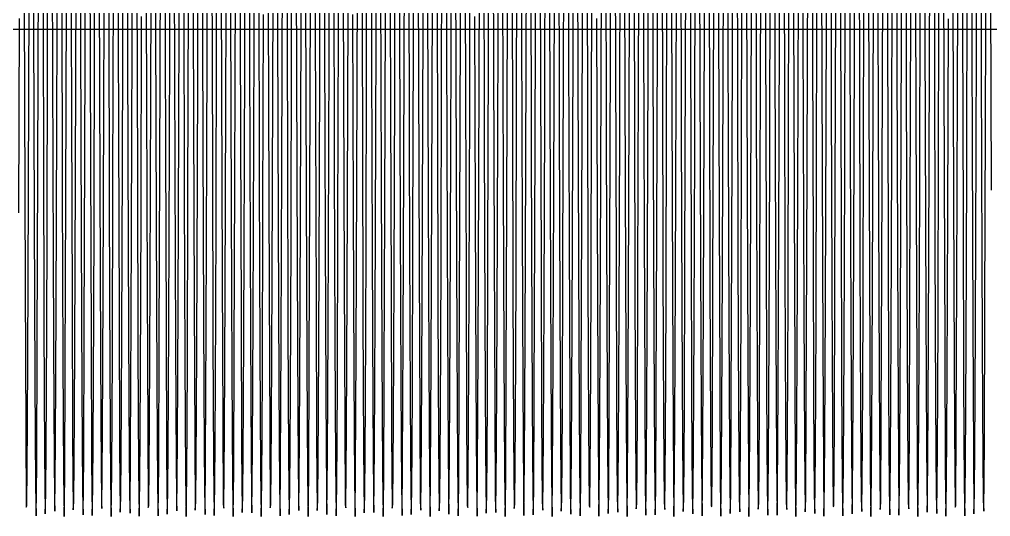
# Model space of a CAD drawing. Header units: metres. Extents: x 5 to 509, y -1 to 159.
# Drawn here: x 244.07 to 260, y 121 to 129.16 of the extents above; entities that cross this region are included whole.
import ezdxf

# ---------------------------------------------------------------- set-up
doc = ezdxf.new("R2010")
doc.units = ezdxf.units.M
doc.layers.add('BASE', color=8, linetype='Continuous')
doc.layers.add('WAVE', color=7, linetype='Continuous')

msp = doc.modelspace()

# ---------------------------------------------------------------- linework, layer by layer
at = {"layer": 'BASE'}
msp.add_line((29, 129), (501, 129), dxfattribs=at)
at = {"layer": 'WAVE'}
for points in [[(244.297, 132.245), (244.307, 129.074), (244.317, 125.891), (244.327, 123.219), (244.337, 121.498), (244.347, 121.012), (244.357, 121.839), (244.367, 123.844), (244.377, 126.698), (244.387, 129.93)], [(246.298, 132.215), (246.308, 129.041), (246.318, 125.861), (246.328, 123.196), (246.338, 121.487), (246.348, 121.013), (246.358, 121.854), (246.368, 123.869), (246.378, 126.729), (246.388, 129.963)], [(248.298, 132.185), (248.308, 129.009), (248.318, 125.831), (248.328, 123.174), (248.338, 121.476), (248.348, 121.015), (248.358, 121.868), (248.368, 123.895), (248.378, 126.761), (248.388, 129.995)], [(251.228, 129.964), (251.238, 126.731), (251.248, 123.87), (251.258, 121.854), (251.268, 121.013), (251.278, 121.487), (251.288, 123.196), (251.298, 125.86), (251.308, 129.04), (251.318, 132.214)], [(253.228, 129.932), (253.238, 126.699), (253.248, 123.845), (253.258, 121.84), (253.268, 121.012), (253.278, 121.498), (253.288, 123.218), (253.298, 125.89), (253.308, 129.073), (253.318, 132.244)], [(255.228, 129.899), (255.238, 126.668), (255.248, 123.82), (255.258, 121.825), (255.268, 121.01), (255.278, 121.509), (255.288, 123.241), (255.298, 125.92), (255.308, 129.106), (255.318, 132.274)], [(255.528, 132.307), (255.538, 129.142), (255.548, 125.953), (255.558, 123.266), (255.568, 121.522), (255.578, 121.008), (255.588, 121.809), (255.598, 123.793), (255.608, 126.633), (255.618, 129.863)], [(257.228, 129.867), (257.238, 126.637), (257.248, 123.796), (257.258, 121.811), (257.268, 121.008), (257.278, 121.521), (257.288, 123.264), (257.298, 125.95), (257.308, 129.138), (257.318, 132.304)], [(257.528, 132.277), (257.538, 129.109), (257.548, 125.923), (257.558, 123.243), (257.568, 121.511), (257.578, 121.01), (257.588, 121.823), (257.598, 123.818), (257.608, 126.664), (257.618, 129.895)], [(259.528, 132.248), (259.538, 129.077), (259.548, 125.893), (259.558, 123.221), (259.568, 121.499), (259.578, 121.011), (259.588, 121.838), (259.598, 123.843), (259.608, 126.696), (259.618, 129.928)], [(245.228, 130.061), (245.238, 126.825), (245.248, 123.946), (245.258, 121.899), (245.268, 121.02), (245.278, 121.453), (245.288, 123.129), (245.298, 125.77), (245.308, 128.942), (245.318, 132.124)], [(247.228, 130.029), (247.238, 126.793), (247.248, 123.921), (247.258, 121.884), (247.268, 121.017), (247.278, 121.464), (247.288, 123.151), (247.298, 125.8), (247.308, 128.975), (247.318, 132.154)], [(249.228, 129.996), (249.238, 126.762), (249.248, 123.896), (249.258, 121.869), (249.268, 121.015), (249.278, 121.475), (249.288, 123.173), (249.298, 125.83), (249.308, 129.008), (249.318, 132.184)], [(250.298, 132.155), (250.308, 128.976), (250.318, 125.801), (250.328, 123.152), (250.338, 121.465), (250.348, 121.017), (250.358, 121.883), (250.368, 123.92), (250.378, 126.792), (250.388, 130.028)], [(252.298, 132.125), (252.308, 128.943), (252.318, 125.771), (252.328, 123.129), (252.338, 121.454), (252.348, 121.02), (252.358, 121.898), (252.368, 123.945), (252.378, 126.824), (252.388, 130.06)], [(254.298, 132.095), (254.308, 128.911), (254.318, 125.741), (254.328, 123.107), (254.338, 121.443), (254.348, 121.022), (254.358, 121.913), (254.368, 123.97), (254.378, 126.855), (254.388, 130.092)], [(254.458, 130.161), (254.468, 126.922), (254.478, 124.024), (254.488, 121.946), (254.498, 121.027), (254.508, 121.421), (254.518, 123.061), (254.528, 125.678), (254.538, 128.842), (254.548, 132.031)], [(256.298, 132.065), (256.308, 128.878), (256.318, 125.711), (256.328, 123.085), (256.338, 121.432), (256.348, 121.024), (256.358, 121.928), (256.368, 123.996), (256.378, 126.886), (256.388, 130.125)], [(256.458, 130.129), (256.468, 126.89), (256.478, 123.999), (256.488, 121.93), (256.498, 121.025), (256.508, 121.431), (256.518, 123.083), (256.528, 125.708), (256.538, 128.874), (256.548, 132.062)], [(258.298, 132.035), (258.308, 128.845), (258.318, 125.681), (258.328, 123.063), (258.338, 121.422), (258.348, 121.027), (258.358, 121.944), (258.368, 124.021), (258.378, 126.918), (258.388, 130.157)], [(258.458, 130.096), (258.468, 126.859), (258.478, 123.973), (258.488, 121.915), (258.498, 121.022), (258.508, 121.442), (258.518, 123.105), (258.528, 125.738), (258.538, 128.907), (258.548, 132.092)], [(244.457, 130.322), (244.467, 127.08), (244.477, 124.153), (244.487, 122.024), (244.497, 121.043), (244.507, 121.37), (244.517, 122.953), (244.527, 125.53), (244.537, 128.678), (244.547, 131.88)], [(245.068, 132.002), (245.078, 128.81), (245.088, 125.649), (245.098, 123.04), (245.108, 121.411), (245.118, 121.03), (245.128, 121.96), (245.138, 124.049), (245.148, 126.952), (245.158, 130.192)], [(246.458, 130.29), (246.468, 127.048), (246.478, 124.127), (246.488, 122.008), (246.498, 121.039), (246.508, 121.38), (246.518, 122.974), (246.528, 125.56), (246.538, 128.711), (246.548, 131.91)], [(247.068, 131.972), (247.078, 128.778), (247.088, 125.62), (247.098, 123.018), (247.108, 121.4), (247.118, 121.033), (247.128, 121.976), (247.138, 124.075), (247.148, 126.984), (247.158, 130.224)], [(248.458, 130.258), (248.468, 127.016), (248.478, 124.102), (248.488, 121.992), (248.498, 121.036), (248.508, 121.39), (248.518, 122.996), (248.528, 125.589), (248.538, 128.744), (248.548, 131.94)], [(249.068, 131.942), (249.078, 128.745), (249.088, 125.59), (249.098, 122.996), (249.108, 121.39), (249.118, 121.036), (249.128, 121.992), (249.138, 124.101), (249.148, 127.015), (249.158, 130.257)], [(250.458, 130.225), (250.468, 126.985), (250.478, 124.076), (250.488, 121.977), (250.498, 121.033), (250.508, 121.4), (250.518, 123.017), (250.528, 125.619), (250.538, 128.776), (250.548, 131.971)], [(251.068, 131.911), (251.078, 128.712), (251.088, 125.561), (251.098, 122.975), (251.108, 121.38), (251.118, 121.039), (251.128, 122.008), (251.138, 124.126), (251.148, 127.047), (251.158, 130.289)], [(252.458, 130.193), (252.468, 126.953), (252.478, 124.05), (252.488, 121.961), (252.498, 121.03), (252.508, 121.41), (252.518, 123.039), (252.528, 125.648), (252.538, 128.809), (252.548, 132.001)], [(253.068, 131.881), (253.078, 128.68), (253.088, 125.531), (253.098, 122.953), (253.108, 121.37), (253.118, 121.042), (253.128, 122.024), (253.138, 124.152), (253.148, 127.079), (253.158, 130.321)], [(259.688, 130.325), (259.698, 127.082), (259.708, 124.155), (259.718, 122.025), (259.728, 121.043), (259.738, 121.369), (259.748, 122.951), (259.758, 125.528), (259.768, 128.676), (259.778, 131.877)], [(245.838, 131.756), (245.848, 128.547), (245.858, 125.412), (245.868, 122.867), (245.878, 121.331), (245.888, 121.057), (245.898, 122.09), (245.908, 124.259), (245.918, 127.208), (245.928, 130.452)], [(247.838, 131.725), (247.848, 128.514), (247.858, 125.382), (247.868, 122.846), (247.878, 121.322), (247.888, 121.061), (247.898, 122.106), (247.908, 124.285), (247.918, 127.24), (247.928, 130.484)], [(249.688, 130.486), (249.698, 127.241), (249.708, 124.286), (249.718, 122.107), (249.728, 121.061), (249.738, 121.322), (249.748, 122.845), (249.758, 125.381), (249.768, 128.513), (249.778, 131.724)], [(251.688, 130.453), (251.698, 127.209), (251.708, 124.26), (251.718, 122.09), (251.728, 121.057), (251.738, 121.331), (251.748, 122.866), (251.758, 125.411), (251.768, 128.545), (251.778, 131.755)], [(253.688, 130.421), (253.698, 127.178), (253.708, 124.234), (253.718, 122.074), (253.728, 121.053), (253.738, 121.34), (253.748, 122.887), (253.758, 125.44), (253.768, 128.578), (253.778, 131.786)], [(255.068, 131.85), (255.078, 128.647), (255.088, 125.502), (255.098, 122.932), (255.108, 121.361), (255.118, 121.046), (255.128, 122.04), (255.138, 124.178), (255.148, 127.11), (255.158, 130.353)], [(255.688, 130.389), (255.698, 127.146), (255.708, 124.207), (255.718, 122.058), (255.728, 121.05), (255.738, 121.35), (255.748, 122.908), (255.758, 125.469), (255.768, 128.611), (255.778, 131.816)], [(257.068, 131.82), (257.078, 128.614), (257.088, 125.472), (257.098, 122.911), (257.108, 121.351), (257.118, 121.049), (257.128, 122.056), (257.138, 124.204), (257.148, 127.142), (257.158, 130.385)], [(257.688, 130.357), (257.698, 127.114), (257.708, 124.181), (257.718, 122.041), (257.728, 121.046), (257.738, 121.359), (257.748, 122.93), (257.758, 125.498), (257.768, 128.643), (257.778, 131.847)], [(259.068, 131.789), (259.078, 128.582), (259.088, 125.443), (259.098, 122.89), (259.108, 121.341), (259.118, 121.053), (259.128, 122.072), (259.138, 124.231), (259.148, 127.174), (259.158, 130.418)], [(245.688, 130.55), (245.698, 127.305), (245.708, 124.339), (245.718, 122.14), (245.728, 121.07), (245.738, 121.304), (245.748, 122.804), (245.758, 125.323), (245.768, 128.447), (245.778, 131.663)], [(247.688, 130.518), (247.698, 127.273), (247.708, 124.313), (247.718, 122.123), (247.728, 121.065), (247.738, 121.313), (247.748, 122.824), (247.758, 125.352), (247.768, 128.48), (247.778, 131.693)], [(249.838, 131.695), (249.848, 128.481), (249.858, 125.353), (249.868, 122.825), (249.878, 121.313), (249.888, 121.065), (249.898, 122.123), (249.908, 124.312), (249.918, 127.272), (249.928, 130.516)], [(251.838, 131.664), (251.848, 128.449), (251.858, 125.324), (251.868, 122.805), (251.878, 121.304), (251.888, 121.069), (251.898, 122.14), (251.908, 124.338), (251.918, 127.304), (251.928, 130.548)], [(253.838, 131.633), (253.848, 128.416), (253.858, 125.295), (253.868, 122.784), (253.878, 121.295), (253.888, 121.074), (253.898, 122.156), (253.908, 124.365), (253.918, 127.336), (253.928, 130.581)], [(254.918, 130.648), (254.928, 127.403), (254.938, 124.421), (254.948, 122.192), (254.958, 121.083), (254.968, 121.277), (254.978, 122.741), (254.988, 125.234), (254.998, 128.347), (255.008, 131.568)], [(255.838, 131.602), (255.848, 128.384), (255.858, 125.266), (255.868, 122.763), (255.878, 121.286), (255.888, 121.078), (255.898, 122.173), (255.908, 124.392), (255.918, 127.368), (255.928, 130.613)], [(256.918, 130.616), (256.928, 127.371), (256.938, 124.395), (256.948, 122.175), (256.958, 121.079), (256.968, 121.285), (256.978, 122.761), (256.988, 125.263), (256.998, 128.38), (257.008, 131.599)], [(257.838, 131.571), (257.848, 128.351), (257.858, 125.238), (257.868, 122.743), (257.878, 121.278), (257.888, 121.083), (257.898, 122.191), (257.908, 124.418), (257.918, 127.4), (257.928, 130.645)], [(258.918, 130.584), (258.928, 127.339), (258.938, 124.368), (258.948, 122.158), (258.958, 121.074), (258.968, 121.294), (258.978, 122.782), (258.988, 125.292), (258.998, 128.412), (259.008, 131.629)], [(244.607, 131.538), (244.617, 128.316), (244.627, 125.207), (244.637, 122.721), (244.647, 121.269), (244.657, 121.088), (244.667, 122.209), (244.677, 124.447), (244.687, 127.434), (244.697, 130.679)], [(244.917, 130.808), (244.927, 127.564), (244.937, 124.556), (244.947, 122.28), (244.957, 121.109), (244.967, 121.236), (244.977, 122.64), (244.987, 125.091), (244.997, 128.185), (245.008, 131.412)], [(246.608, 131.507), (246.618, 128.283), (246.628, 125.178), (246.638, 122.701), (246.648, 121.26), (246.658, 121.093), (246.668, 122.226), (246.678, 124.474), (246.688, 127.466), (246.698, 130.711)], [(246.918, 130.776), (246.928, 127.532), (246.938, 124.529), (246.948, 122.262), (246.958, 121.103), (246.968, 121.244), (246.978, 122.66), (246.988, 125.119), (246.998, 128.217), (247.008, 131.444)], [(248.608, 131.476), (248.618, 128.251), (248.628, 125.149), (248.638, 122.681), (248.648, 121.252), (248.658, 121.098), (248.668, 122.244), (248.678, 124.501), (248.688, 127.498), (248.698, 130.743)], [(248.918, 130.744), (248.928, 127.5), (248.938, 124.502), (248.948, 122.244), (248.958, 121.098), (248.968, 121.252), (248.978, 122.68), (248.988, 125.148), (248.998, 128.25), (249.008, 131.475)], [(250.608, 131.445), (250.618, 128.218), (250.628, 125.12), (250.638, 122.661), (250.648, 121.244), (250.658, 121.103), (250.668, 122.261), (250.678, 124.528), (250.688, 127.531), (250.698, 130.775)], [(250.918, 130.712), (250.928, 127.468), (250.938, 124.475), (250.948, 122.227), (250.958, 121.093), (250.968, 121.26), (250.978, 122.7), (250.988, 125.177), (250.998, 128.282), (251.008, 131.506)], [(252.608, 131.414), (252.618, 128.186), (252.628, 125.092), (252.638, 122.641), (252.648, 121.236), (252.658, 121.108), (252.668, 122.279), (252.678, 124.555), (252.688, 127.563), (252.698, 130.806)], [(252.918, 130.68), (252.928, 127.436), (252.938, 124.448), (252.948, 122.21), (252.958, 121.088), (252.968, 121.268), (252.978, 122.72), (252.988, 125.205), (252.998, 128.315), (253.008, 131.537)], [(259.838, 131.54), (259.848, 128.318), (259.858, 125.209), (259.868, 122.723), (259.878, 121.269), (259.888, 121.088), (259.898, 122.208), (259.908, 124.445), (259.918, 127.432), (259.928, 130.676)], [(245.378, 131.286), (245.388, 128.053), (245.398, 124.976), (245.408, 122.561), (245.418, 121.205), (245.428, 121.131), (245.438, 122.352), (245.448, 124.667), (245.458, 127.694), (245.468, 130.936)], [(247.378, 131.255), (247.388, 128.021), (247.398, 124.948), (247.408, 122.542), (247.418, 121.198), (247.428, 121.137), (247.438, 122.37), (247.448, 124.694), (247.458, 127.726), (247.468, 130.968)], [(250.148, 130.969), (250.158, 127.727), (250.168, 124.695), (250.178, 122.371), (250.188, 121.138), (250.198, 121.198), (250.208, 122.541), (250.218, 124.947), (250.228, 128.02), (250.238, 131.254)], [(252.148, 130.937), (252.158, 127.695), (252.168, 124.668), (252.178, 122.353), (252.188, 121.132), (252.198, 121.205), (252.208, 122.56), (252.218, 124.975), (252.228, 128.052), (252.238, 131.285)], [(254.148, 130.906), (254.158, 127.663), (254.168, 124.64), (254.178, 122.335), (254.188, 121.126), (254.198, 121.212), (254.208, 122.58), (254.218, 125.003), (254.228, 128.085), (254.238, 131.316)], [(254.608, 131.382), (254.618, 128.153), (254.628, 125.063), (254.638, 122.621), (254.648, 121.228), (254.658, 121.114), (254.668, 122.297), (254.678, 124.582), (254.688, 127.595), (254.698, 130.838)], [(256.148, 130.874), (256.158, 127.631), (256.168, 124.613), (256.178, 122.317), (256.188, 121.12), (256.198, 121.22), (256.208, 122.599), (256.218, 125.032), (256.228, 128.117), (256.238, 131.348)], [(256.608, 131.351), (256.618, 128.121), (256.628, 125.035), (256.638, 122.602), (256.648, 121.221), (256.658, 121.119), (256.668, 122.315), (256.678, 124.61), (256.688, 127.627), (256.698, 130.87)], [(258.148, 130.842), (258.158, 127.599), (258.168, 124.586), (258.178, 122.299), (258.188, 121.115), (258.198, 121.227), (258.208, 122.619), (258.218, 125.06), (258.228, 128.15), (258.238, 131.379)], [(258.608, 131.32), (258.618, 128.088), (258.628, 125.007), (258.638, 122.582), (258.648, 121.213), (258.658, 121.125), (258.668, 122.333), (258.678, 124.637), (258.688, 127.659), (258.698, 130.902)], [(244.147, 131.064), (244.157, 127.824), (244.167, 124.778), (244.177, 122.427), (244.187, 121.156), (244.197, 121.176), (244.207, 122.484), (244.217, 124.863), (244.227, 127.923), (244.237, 131.16)], [(246.148, 131.032), (246.158, 127.792), (246.168, 124.75), (246.178, 122.408), (246.188, 121.15), (246.198, 121.183), (246.208, 122.503), (246.218, 124.891), (246.228, 127.955), (246.238, 131.191)], [(248.148, 131.001), (248.158, 127.76), (248.168, 124.723), (248.178, 122.389), (248.188, 121.144), (248.198, 121.19), (248.208, 122.522), (248.218, 124.919), (248.228, 127.987), (248.238, 131.222)], [(249.378, 131.224), (249.388, 127.989), (249.398, 124.92), (249.408, 122.522), (249.418, 121.191), (249.428, 121.143), (249.438, 122.389), (249.448, 124.722), (249.458, 127.758), (249.468, 130.999)], [(251.378, 131.192), (251.388, 127.956), (251.398, 124.892), (251.408, 122.503), (251.418, 121.184), (251.428, 121.15), (251.438, 122.407), (251.448, 124.749), (251.458, 127.791), (251.468, 131.031)], [(253.378, 131.161), (253.388, 127.924), (253.398, 124.864), (253.408, 122.484), (253.418, 121.177), (253.428, 121.156), (253.438, 122.426), (253.448, 124.777), (253.458, 127.823), (253.468, 131.063)], [(255.378, 131.129), (255.388, 127.891), (255.398, 124.836), (255.408, 122.465), (255.418, 121.17), (255.428, 121.163), (255.438, 122.444), (255.448, 124.805), (255.458, 127.855), (255.468, 131.094)], [(257.378, 131.098), (257.388, 127.859), (257.398, 124.808), (257.408, 122.447), (257.418, 121.163), (257.428, 121.169), (257.438, 122.463), (257.448, 124.833), (257.458, 127.888), (257.468, 131.126)], [(259.378, 131.066), (259.388, 127.827), (259.398, 124.78), (259.408, 122.428), (259.418, 121.157), (259.428, 121.176), (259.438, 122.482), (259.448, 124.861), (259.458, 127.92), (259.468, 131.157)], [(245.998, 129.799), (246.008, 126.572), (246.018, 123.744), (246.028, 121.781), (246.038, 121.006), (246.048, 121.545), (246.058, 123.311), (246.068, 126.013), (246.078, 129.206)], [(251.538, 129.207), (251.548, 126.014), (251.558, 123.312), (251.568, 121.546), (251.578, 121.005), (251.588, 121.781), (251.598, 123.743), (251.608, 126.571), (251.618, 129.798)], [(253.538, 129.175), (253.548, 125.984), (253.558, 123.289), (253.568, 121.534), (253.578, 121.007), (253.588, 121.795), (253.598, 123.768), (253.608, 126.602), (253.618, 129.83)], [(259.228, 129.834), (259.238, 126.606), (259.248, 123.771), (259.258, 121.796), (259.268, 121.007), (259.278, 121.532), (259.288, 123.286), (259.298, 125.98), (259.308, 129.171)], [(245.538, 129.305), (245.548, 126.105), (245.558, 123.381), (245.568, 121.582), (245.578, 121.002), (245.588, 121.739), (245.598, 123.67), (245.608, 126.478), (245.618, 129.7)], [(247.538, 129.273), (247.548, 126.075), (247.558, 123.358), (247.568, 121.57), (247.578, 121.003), (247.588, 121.753), (247.598, 123.694), (247.608, 126.509), (247.618, 129.733)], [(247.998, 129.767), (248.008, 126.541), (248.018, 123.72), (248.028, 121.767), (248.038, 121.004), (248.048, 121.557), (248.058, 123.334), (248.068, 126.043), (248.078, 129.239)], [(249.538, 129.24), (249.548, 126.044), (249.558, 123.335), (249.568, 121.557), (249.578, 121.004), (249.588, 121.767), (249.598, 123.719), (249.608, 126.54), (249.618, 129.765)], [(249.998, 129.734), (250.008, 126.51), (250.018, 123.695), (250.028, 121.753), (250.038, 121.003), (250.048, 121.569), (250.058, 123.357), (250.068, 126.074), (250.078, 129.271)], [(251.998, 129.702), (252.008, 126.479), (252.018, 123.671), (252.028, 121.739), (252.038, 121.002), (252.048, 121.581), (252.058, 123.38), (252.068, 126.104), (252.078, 129.304)], [(253.998, 129.669), (254.008, 126.448), (254.018, 123.646), (254.028, 121.726), (254.038, 121.002), (254.048, 121.593), (254.058, 123.404), (254.068, 126.134), (254.078, 129.337)], [(258.768, 129.34), (258.778, 126.138), (258.788, 123.406), (258.798, 121.595), (258.808, 121.002), (258.818, 121.724), (258.828, 123.644), (258.838, 126.444), (258.848, 129.665)], [(244.767, 129.569), (244.777, 126.353), (244.787, 123.572), (244.797, 121.684), (244.807, 121), (244.817, 121.632), (244.827, 123.476), (244.837, 126.229), (244.847, 129.437)], [(246.768, 129.536), (246.778, 126.322), (246.788, 123.548), (246.798, 121.671), (246.808, 121), (246.818, 121.645), (246.828, 123.5), (246.838, 126.259), (246.848, 129.47)], [(248.768, 129.504), (248.778, 126.291), (248.788, 123.524), (248.798, 121.658), (248.808, 121), (248.818, 121.658), (248.828, 123.523), (248.838, 126.29), (248.848, 129.502)], [(250.768, 129.471), (250.778, 126.26), (250.788, 123.501), (250.798, 121.645), (250.808, 121), (250.818, 121.671), (250.828, 123.547), (250.838, 126.321), (250.848, 129.535)], [(252.768, 129.438), (252.778, 126.23), (252.788, 123.477), (252.798, 121.633), (252.808, 121), (252.818, 121.684), (252.828, 123.571), (252.838, 126.352), (252.848, 129.568)], [(254.768, 129.406), (254.778, 126.199), (254.788, 123.453), (254.798, 121.62), (254.808, 121.001), (254.818, 121.697), (254.828, 123.595), (254.838, 126.382), (254.848, 129.6)], [(255.998, 129.636), (256.008, 126.417), (256.018, 123.622), (256.028, 121.712), (256.038, 121.001), (256.048, 121.606), (256.058, 123.427), (256.068, 126.165), (256.078, 129.369)], [(256.768, 129.373), (256.778, 126.169), (256.788, 123.43), (256.798, 121.607), (256.808, 121.001), (256.818, 121.711), (256.828, 123.619), (256.838, 126.413), (256.848, 129.633)], [(257.998, 129.604), (258.008, 126.386), (258.018, 123.598), (258.028, 121.699), (258.038, 121.001), (258.048, 121.618), (258.058, 123.451), (258.068, 126.196), (258.078, 129.402)], [(259.998, 129.571), (260.008, 126.355)], [(244.067, 125.983), (244.077, 129.173)]]:
    msp.add_lwpolyline(points, dxfattribs=at)

doc.saveas('drawing.dxf')
